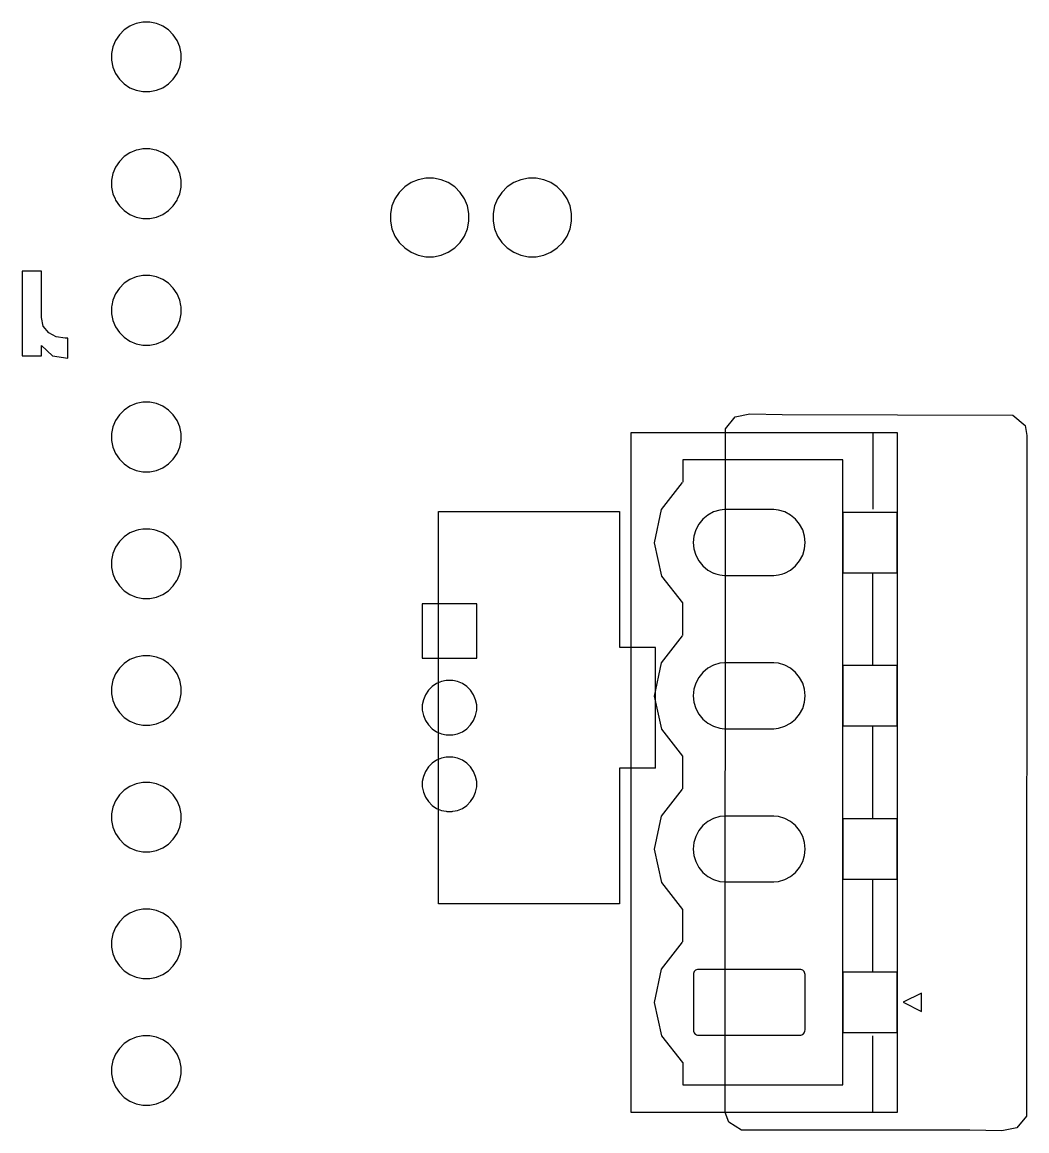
# Model space of a CAD drawing. Extents: x 169 to 33241, y 66 to 35500.
# Drawn here: x 208.12 to 241.42, y 123.05 to 159.8 of the extents above; entities that cross this region are included whole.
import ezdxf

# ---------------------------------------------------------------- set-up
doc = ezdxf.new("R2010")
doc.units = 0

msp = doc.modelspace()

# ---------------------------------------------------------------- linework, layer by layer
at = {"layer": 'Construction'}
for p, q in [((211.49868, 159.54485), (211.3384, 159.38457)), ((211.6874, 159.67083), (211.49868, 159.54485)), ((211.726, 159.68683), (211.6874, 159.67083)), ((211.6874, 159.67083), (211.6874, 159.67083)), ((211.6874, 159.67083), (211.6874, 159.67083)), ((211.89669, 159.75743), (211.726, 159.68683)), ((212.00794, 159.77953), (211.89669, 159.75743)), ((212.11919, 159.80183), (212.00794, 159.77953)), ((212.34576, 159.80183), (212.11919, 159.80183)), ((212.45701, 159.77953), (212.34576, 159.80183)), ((212.56826, 159.75743), (212.45701, 159.77953)), ((212.7392, 159.68683), (212.56826, 159.75743)), ((212.7778, 159.67083), (212.7392, 159.68683)), ((212.96627, 159.54485), (212.7778, 159.67083)), ((212.7778, 159.67083), (212.7778, 159.67083)), ((212.7778, 159.67083), (212.7778, 159.67083)), ((213.12654, 159.38457), (212.96627, 159.54485)), ((211.21242, 159.19585), (211.12582, 158.98655)), ((211.3384, 159.38457), (211.21242, 159.19585)), ((213.25253, 159.19585), (213.12654, 159.38457)), ((213.33943, 158.98655), (213.25253, 159.19585)), ((211.12582, 158.98655), (211.08162, 158.76405)), ((211.08162, 158.76405), (211.08162, 158.53748)), ((213.38363, 158.76405), (213.33943, 158.98655)), ((213.38363, 158.53748), (213.38363, 158.76405)), ((211.08162, 158.53748), (211.12582, 158.31498)), ((213.33943, 158.31498), (213.38363, 158.53748)), ((211.12582, 158.31498), (211.21242, 158.10568)), ((211.21242, 158.10568), (211.3384, 157.91696)), ((213.12654, 157.91696), (213.25253, 158.10568)), ((213.25253, 158.10568), (213.33943, 158.31498)), ((211.3384, 157.91696), (211.49868, 157.75669)), ((211.49868, 157.75669), (211.6874, 157.6307)), ((212.7778, 157.6307), (212.96627, 157.75669)), ((212.96627, 157.75669), (213.12654, 157.91696)), ((211.6874, 157.6307), (211.8967, 157.5441)), ((211.8967, 157.5441), (212.00795, 157.522)), ((212.00795, 157.522), (212.1192, 157.4999)), ((212.1192, 157.4999), (212.34577, 157.4999)), ((212.34577, 157.4999), (212.457, 157.522)), ((212.457, 157.522), (212.56825, 157.5441)), ((212.56825, 157.5441), (212.7778, 157.6307)), ((211.68737, 155.46989), (211.49865, 155.3439)), ((211.89667, 155.55679), (211.68737, 155.46989)), ((211.97587, 155.57249), (211.89667, 155.55679)), ((212.11913, 155.60089), (211.97587, 155.57249)), ((212.3457, 155.60089), (212.11913, 155.60089)), ((212.48895, 155.57249), (212.3457, 155.60089)), ((212.56825, 155.55679), (212.48895, 155.57249)), ((212.7778, 155.46989), (212.56825, 155.55679)), ((212.96627, 155.3439), (212.7778, 155.46989)), ((211.33837, 155.18363), (211.21239, 154.99516)), ((211.49865, 155.3439), (211.33837, 155.18363)), ((213.12654, 155.18363), (212.96627, 155.3439)), ((213.25253, 154.99516), (213.12654, 155.18363)), ((211.12579, 154.78561), (211.08159, 154.56336)), ((211.21239, 154.99516), (211.12579, 154.78561)), ((213.33943, 154.78561), (213.25253, 154.99516)), ((213.38363, 154.56336), (213.33943, 154.78561)), ((211.08159, 154.56336), (211.08159, 154.33654)), ((213.38363, 154.33654), (213.38363, 154.56336)), ((221.00907, 154.48191), (220.79596, 154.33967)), ((221.2458, 154.57991), (221.00907, 154.48191)), ((221.00907, 154.48191), (221.00907, 154.48191)), ((221.00907, 154.48191), (221.00907, 154.48191)), ((221.49726, 154.62991), (221.2458, 154.57991)), ((221.75354, 154.62991), (221.49726, 154.62991)), ((222.005, 154.57991), (221.75354, 154.62991)), ((222.24173, 154.48191), (222.005, 154.57991)), ((222.45484, 154.33967), (222.24173, 154.48191)), ((222.24173, 154.48191), (222.24173, 154.48191)), ((222.24173, 154.48191), (222.24173, 154.48191)), ((224.40932, 154.48191), (224.19622, 154.33967)), ((224.64605, 154.57991), (224.40932, 154.48191)), ((224.40932, 154.48191), (224.40932, 154.48191)), ((224.40932, 154.48191), (224.40932, 154.48191)), ((224.89751, 154.62991), (224.64605, 154.57991)), ((225.1538, 154.62991), (224.89751, 154.62991)), ((225.405, 154.57991), (225.1538, 154.62991)), ((225.64173, 154.48191), (225.405, 154.57991)), ((225.85484, 154.33967), (225.64173, 154.48191)), ((225.64173, 154.48191), (225.64173, 154.48191)), ((225.64173, 154.48191), (225.64173, 154.48191)), ((211.08159, 154.33654), (211.12579, 154.11429)), ((211.12579, 154.11429), (211.19569, 153.94513)), ((213.26933, 153.94513), (213.33943, 154.11429)), ((213.33943, 154.11429), (213.38363, 154.33654)), ((220.61486, 154.15831), (220.47237, 153.94521)), ((220.79596, 154.33967), (220.61486, 154.15831)), ((222.63594, 154.15831), (222.45484, 154.33967)), ((222.77843, 153.94521), (222.63594, 154.15831)), ((224.01512, 154.15831), (223.87262, 153.94521)), ((224.19622, 154.33967), (224.01512, 154.15831)), ((226.03619, 154.15831), (225.85484, 154.33967)), ((226.17843, 153.94521), (226.03619, 154.15831)), ((211.19569, 153.94513), (211.21249, 153.90473)), ((211.21249, 153.90473), (211.21249, 153.90473)), ((211.21249, 153.90473), (211.33847, 153.71626)), ((211.33847, 153.71626), (211.49875, 153.55599)), ((212.96627, 153.55599), (213.12654, 153.71626)), ((213.12654, 153.71626), (213.25253, 153.90473)), ((213.25253, 153.90473), (213.26933, 153.94513)), ((213.25253, 153.90473), (213.25253, 153.90473)), ((220.37427, 153.70848), (220.32427, 153.45727)), ((220.47237, 153.94521), (220.37427, 153.70848)), ((220.47237, 153.94521), (220.47237, 153.94521)), ((222.87653, 153.70848), (222.77843, 153.94521)), ((222.77843, 153.94521), (222.77843, 153.94521)), ((222.92653, 153.45727), (222.87653, 153.70848)), ((223.77462, 153.70848), (223.72462, 153.45727)), ((223.87262, 153.94521), (223.77462, 153.70848)), ((223.87262, 153.94521), (223.87262, 153.94521)), ((226.27673, 153.70848), (226.17843, 153.94521)), ((226.17843, 153.94521), (226.17843, 153.94521)), ((226.32653, 153.45727), (226.27673, 153.70848)), ((211.49875, 153.55599), (211.68747, 153.43)), ((211.68747, 153.43), (211.89677, 153.3431)), ((211.89677, 153.3431), (212.00802, 153.321)), ((212.00802, 153.321), (212.11927, 153.2989)), ((212.11927, 153.2989), (212.34584, 153.2989)), ((212.34584, 153.2989), (212.457, 153.321)), ((212.457, 153.321), (212.56825, 153.3431)), ((212.56825, 153.3431), (212.7778, 153.43)), ((212.7778, 153.43), (212.96627, 153.55599)), ((220.32427, 153.45727), (220.32427, 153.20099)), ((222.92653, 153.20099), (222.92653, 153.45727)), ((223.72462, 153.45727), (223.72462, 153.20099)), ((226.32653, 153.20099), (226.32653, 153.45727)), ((220.32427, 153.20099), (220.37427, 152.94952)), ((220.37427, 152.94952), (220.47237, 152.7128)), ((222.77843, 152.7128), (222.87653, 152.94952)), ((222.87653, 152.94952), (222.92653, 153.20099)), ((223.72462, 153.20099), (223.77462, 152.94952)), ((223.77462, 152.94952), (223.87262, 152.7128)), ((226.17843, 152.7128), (226.27673, 152.94952)), ((226.27673, 152.94952), (226.32653, 153.20099)), ((220.47237, 152.7128), (220.61486, 152.49969)), ((222.63594, 152.49969), (222.77843, 152.7128)), ((223.87262, 152.7128), (224.01512, 152.49969)), ((226.03619, 152.49969), (226.17843, 152.7128)), ((220.61486, 152.49969), (220.79596, 152.31859)), ((220.79596, 152.31859), (221.00907, 152.1761)), ((221.00907, 152.1761), (221.00907, 152.1761)), ((221.00907, 152.1761), (221.2458, 152.078)), ((222.005, 152.078), (222.24173, 152.1761)), ((222.24173, 152.1761), (222.45484, 152.31859)), ((222.24173, 152.1761), (222.24173, 152.1761)), ((222.45484, 152.31859), (222.63594, 152.49969)), ((224.01512, 152.49969), (224.19622, 152.31859)), ((224.19622, 152.31859), (224.40932, 152.1761)), ((224.40932, 152.1761), (224.40932, 152.1761)), ((224.40932, 152.1761), (224.64605, 152.078)), ((225.405, 152.078), (225.64173, 152.1761)), ((225.64173, 152.1761), (225.85484, 152.31859)), ((225.64173, 152.1761), (225.64173, 152.1761)), ((225.85484, 152.31859), (226.03619, 152.49969)), ((221.2458, 152.078), (221.49726, 152.028)), ((221.49726, 152.028), (221.75354, 152.028)), ((221.75354, 152.028), (222.005, 152.078)), ((224.64605, 152.078), (224.89751, 152.028)), ((224.89751, 152.028), (225.1538, 152.028)), ((225.1538, 152.028), (225.405, 152.078)), ((211.49836, 151.14488), (211.33808, 150.98461)), ((211.68708, 151.27087), (211.49836, 151.14488)), ((211.89638, 151.35777), (211.68708, 151.27087)), ((212.00052, 151.37837), (211.89638, 151.35777)), ((212.11888, 151.40197), (212.00052, 151.37837)), ((212.34545, 151.40197), (212.11888, 151.40197)), ((212.46381, 151.37837), (212.34545, 151.40197)), ((212.56795, 151.35777), (212.46381, 151.37837)), ((212.7775, 151.27087), (212.56795, 151.35777)), ((212.96597, 151.14488), (212.7775, 151.27087)), ((213.12624, 150.98461), (212.96597, 151.14488)), ((211.2121, 150.79614), (211.1255, 150.58659)), ((211.33808, 150.98461), (211.2121, 150.79614)), ((213.25223, 150.79614), (213.12624, 150.98461)), ((213.33913, 150.58659), (213.25223, 150.79614)), ((211.0907, 150.41235), (211.0817, 150.36405)), ((211.0817, 150.36405), (211.0817, 150.13748)), ((211.1255, 150.58659), (211.0907, 150.41235)), ((213.37363, 150.41235), (213.33913, 150.58659)), ((213.38363, 150.36405), (213.37363, 150.41235)), ((213.38363, 150.13748), (213.38363, 150.36405)), ((211.0817, 150.13748), (211.1259, 149.91497)), ((213.33943, 149.91497), (213.38363, 150.13748)), ((211.1259, 149.91497), (211.2125, 149.70568)), ((211.2125, 149.70568), (211.2125, 149.70568)), ((211.2125, 149.70568), (211.33848, 149.51696)), ((213.12654, 149.51696), (213.25253, 149.70568)), ((213.25253, 149.70568), (213.33943, 149.91497)), ((213.25253, 149.70568), (213.25253, 149.70568)), ((211.33848, 149.51696), (211.49876, 149.35668)), ((211.49876, 149.35668), (211.68748, 149.2307)), ((211.68748, 149.2307), (211.89678, 149.1441)), ((212.56825, 149.1441), (212.7778, 149.2307)), ((212.7778, 149.2307), (212.96627, 149.35668)), ((212.96627, 149.35668), (213.12654, 149.51696)), ((211.89678, 149.1441), (212.00803, 149.122)), ((212.00803, 149.122), (212.11928, 149.0999)), ((212.11928, 149.0999), (212.34585, 149.0999)), ((212.34585, 149.0999), (212.457, 149.122)), ((212.457, 149.122), (212.56825, 149.1441)), ((211.68738, 147.06987), (211.49866, 146.94414)), ((211.89668, 147.15677), (211.68738, 147.06987)), ((212.00793, 147.17887), (211.89668, 147.15677)), ((212.11918, 147.20097), (212.00793, 147.17887)), ((212.34575, 147.20097), (212.11918, 147.20097)), ((212.457, 147.17887), (212.34575, 147.20097)), ((212.56825, 147.15677), (212.457, 147.17887)), ((212.7778, 147.06987), (212.56825, 147.15677)), ((212.96627, 146.94414), (212.7778, 147.06987)), ((211.33838, 146.78361), (211.2124, 146.59515)), ((211.49866, 146.94414), (211.33838, 146.78361)), ((213.12654, 146.78361), (212.96627, 146.94414)), ((213.25253, 146.59515), (213.12654, 146.78361)), ((211.1258, 146.38585), (211.0816, 146.16335)), ((211.2124, 146.59515), (211.1258, 146.38585)), ((213.33943, 146.38585), (213.25253, 146.59515)), ((213.38363, 146.16335), (213.33943, 146.38585)), ((211.0816, 146.16335), (211.0816, 145.93653)), ((211.0816, 145.93653), (211.1258, 145.71427)), ((213.33943, 145.71427), (213.38363, 145.93653)), ((213.38363, 145.93653), (213.38363, 146.16335)), ((228.304, 123.661), (228.304, 146.2035)), ((228.304, 146.203), (237.12542, 146.203)), ((236.315, 146.203), (236.315, 143.663)), ((237.126, 146.203), (237.126, 123.6605)), ((211.1258, 145.71427), (211.2124, 145.50472)), ((213.25253, 145.50472), (213.33943, 145.71427)), ((211.2124, 145.50472), (211.33838, 145.31626)), ((211.33838, 145.31626), (211.49866, 145.15598)), ((212.96627, 145.15598), (213.12654, 145.31626)), ((213.12654, 145.31626), (213.25253, 145.50472)), ((230.014, 145.291), (230.014, 144.55186)), ((235.315, 145.291), (230.01402, 145.291)), ((235.315, 124.573), (235.315, 145.2918)), ((211.49866, 145.15598), (211.68738, 145.03)), ((211.68738, 145.03), (211.89668, 144.9431)), ((211.89668, 144.9431), (212.00793, 144.921)), ((212.00793, 144.921), (212.11918, 144.8989)), ((212.11918, 144.8989), (212.34575, 144.8989)), ((212.34575, 144.8989), (212.457, 144.921)), ((212.457, 144.921), (212.56825, 144.9431)), ((212.56825, 144.9431), (212.7778, 145.03)), ((212.7778, 145.03), (212.96627, 145.15598)), ((229.314308, 143.644532), (230.0003, 144.53979)), ((229.073335, 142.542714), (229.314308, 143.644532)), ((230.68088, 143.32836), (230.54474, 143.16224)), ((230.847, 143.46476), (230.68088, 143.32836)), ((231.03673, 143.5661), (230.847, 143.46476)), ((230.847, 143.46476), (230.847, 143.46476)), ((231.24222, 143.6283), (231.03673, 143.5661)), ((231.40249, 143.644), (231.24222, 143.6283)), ((233.02962, 143.644), (231.40249, 143.644)), ((233.19015, 143.6283), (233.02962, 143.644)), ((233.39563, 143.5661), (233.19015, 143.6283)), ((233.58512, 143.46476), (233.39563, 143.5661)), ((233.75123, 143.32836), (233.58512, 143.46476)), ((233.58512, 143.46476), (233.58512, 143.46476)), ((233.88763, 143.16224), (233.75123, 143.32836)), ((237.126, 143.552), (235.31498, 143.552)), ((235.315, 143.552), (235.315, 141.55302)), ((237.126, 141.553), (237.126, 143.55198)), ((211.97535, 142.97226), (211.89615, 142.95656)), ((212.11861, 143.00066), (211.97535, 142.97226)), ((212.34518, 143.00066), (212.11861, 143.00066)), ((212.48843, 142.97226), (212.34518, 143.00066)), ((212.56773, 142.95656), (212.48843, 142.97226)), ((230.44339, 142.97276), (230.38089, 142.76702)), ((230.54474, 143.16224), (230.44339, 142.97276)), ((230.54474, 143.16224), (230.54474, 143.16224)), ((230.54474, 143.16224), (230.54474, 143.16224)), ((233.98898, 142.97276), (233.88763, 143.16224)), ((233.88763, 143.16224), (233.88763, 143.16224)), ((233.88763, 143.16224), (233.88763, 143.16224)), ((234.05148, 142.76702), (233.98898, 142.97276)), ((211.49813, 142.74368), (211.33785, 142.58341)), ((211.68685, 142.86966), (211.49813, 142.74368)), ((211.89615, 142.95656), (211.68685, 142.86966)), ((212.77728, 142.86966), (212.56773, 142.95656)), ((212.96575, 142.74368), (212.77728, 142.86966)), ((213.12602, 142.58341), (212.96575, 142.74368)), ((230.38089, 142.76702), (230.35979, 142.55315)), ((234.07258, 142.55315), (234.05148, 142.76702)), ((211.21187, 142.39494), (211.12527, 142.18539)), ((211.33785, 142.58341), (211.21187, 142.39494)), ((213.25201, 142.39494), (213.12602, 142.58341)), ((213.33891, 142.18539), (213.25201, 142.39494)), ((229.322978, 141.442827), (229.073335, 142.542714)), ((230.35979, 142.55315), (230.38089, 142.33928)), ((230.38089, 142.33928), (230.44339, 142.13354)), ((233.98898, 142.13354), (234.05148, 142.33928)), ((234.05148, 142.33928), (234.07258, 142.55315)), ((211.12527, 142.18539), (211.08107, 141.96314)), ((211.08107, 141.96314), (211.08107, 141.73631)), ((213.38311, 141.96314), (213.33891, 142.18539)), ((213.38311, 141.73631), (213.38311, 141.96314)), ((230.44339, 142.13354), (230.54474, 141.94406)), ((230.54474, 141.94406), (230.54474, 141.94406)), ((230.54474, 141.94406), (230.68088, 141.77794)), ((233.75123, 141.77794), (233.88763, 141.94406)), ((233.88763, 141.94406), (233.98898, 142.13354)), ((233.88763, 141.94406), (233.88763, 141.94406)), ((211.08107, 141.73631), (211.08207, 141.73031)), ((211.08207, 141.73031), (211.10317, 141.6249)), ((211.10317, 141.6249), (211.12527, 141.51365)), ((211.12527, 141.51365), (211.20227, 141.32798)), ((213.26221, 141.32798), (213.33921, 141.51365)), ((213.33921, 141.51365), (213.36131, 141.6249)), ((213.36131, 141.6249), (213.38211, 141.73031)), ((213.38211, 141.73031), (213.38311, 141.73631)), ((230.68088, 141.77794), (230.847, 141.64155)), ((230.847, 141.64155), (230.847, 141.64155)), ((230.847, 141.64155), (230.847, 141.64155)), ((230.847, 141.64155), (231.03673, 141.5402)), ((231.03673, 141.5402), (231.04073, 141.5392)), ((231.04073, 141.5392), (231.10653, 141.5191)), ((231.10653, 141.5191), (231.24242, 141.478)), ((233.19, 141.478), (233.32563, 141.5191)), ((233.32563, 141.5191), (233.39163, 141.5392)), ((233.39163, 141.5392), (233.39563, 141.5402)), ((233.39563, 141.5402), (233.58512, 141.64155)), ((233.58512, 141.64155), (233.75123, 141.77794)), ((233.58512, 141.64155), (233.58512, 141.64155)), ((233.58512, 141.64155), (233.58512, 141.64155)), ((235.315, 141.553), (237.12602, 141.553)), ((236.315, 138.472), (236.315, 141.55302)), ((211.20227, 141.32798), (211.21227, 141.30438)), ((211.21227, 141.30438), (211.21627, 141.29838)), ((211.21627, 141.29838), (211.33793, 141.11626)), ((213.12654, 141.11626), (213.24821, 141.29838)), ((213.24821, 141.29838), (213.25221, 141.30438)), ((213.25221, 141.30438), (213.26221, 141.32798)), ((230.016, 140.553), (229.322978, 141.442827)), ((231.24242, 141.478), (231.40269, 141.4623)), ((231.40269, 141.4623), (233.02982, 141.4623)), ((233.02982, 141.4623), (233.19, 141.478)), ((211.33793, 141.11626), (211.49821, 140.95573)), ((211.49821, 140.95573), (211.68693, 140.83)), ((211.68693, 140.83), (211.89623, 140.7431)), ((212.56825, 140.7431), (212.7778, 140.83)), ((212.7778, 140.83), (212.96627, 140.95573)), ((212.96627, 140.95573), (213.12654, 141.11626)), ((211.89623, 140.7431), (212.00748, 140.721)), ((212.00748, 140.721), (212.11873, 140.6989)), ((212.11873, 140.6989), (212.3453, 140.6989)), ((212.3453, 140.6989), (212.457, 140.721)), ((212.457, 140.721), (212.56825, 140.7431)), ((223.183, 140.52), (221.38113, 140.52)), ((221.38113, 140.52), (221.38113, 138.71813)), ((223.183, 138.71813), (223.183, 140.52)), ((230.014, 139.472), (230.014, 140.5515)), ((229.314308, 138.564532), (230.0003, 139.45979)), ((211.68738, 138.67012), (211.49866, 138.54414)), ((211.89668, 138.75672), (211.68738, 138.67012)), ((212.00793, 138.77882), (211.89668, 138.75672)), ((212.11918, 138.80092), (212.00793, 138.77882)), ((212.34575, 138.80092), (212.11918, 138.80092)), ((212.457, 138.77882), (212.34575, 138.80092)), ((212.56825, 138.75672), (212.457, 138.77882)), ((212.7778, 138.67012), (212.56825, 138.75672)), ((212.96627, 138.54414), (212.7778, 138.67012)), ((221.38113, 138.71813), (223.183, 138.71813)), ((229.073335, 137.462714), (229.314308, 138.564532)), ((231.40235, 138.564), (231.24208, 138.5483)), ((233.02948, 138.564), (231.40235, 138.564)), ((233.19001, 138.5483), (233.02948, 138.564)), ((211.2124, 138.19514), (211.1258, 137.98585)), ((211.33838, 138.38386), (211.2124, 138.19514)), ((211.49866, 138.54414), (211.33838, 138.38386)), ((213.12654, 138.38386), (212.96627, 138.54414)), ((213.25253, 138.19514), (213.12654, 138.38386)), ((213.33943, 137.98585), (213.25253, 138.19514)), ((230.68074, 138.24836), (230.5446, 138.08224)), ((230.84609, 138.384), (230.68074, 138.24836)), ((230.84686, 138.38476), (230.84609, 138.384)), ((231.03659, 138.4861), (230.84686, 138.38476)), ((231.24208, 138.5483), (231.03659, 138.4861)), ((233.39549, 138.4861), (233.19001, 138.5483)), ((233.58498, 138.38476), (233.39549, 138.4861)), ((233.58598, 138.384), (233.58498, 138.38476)), ((233.75108, 138.24836), (233.58598, 138.384)), ((233.88748, 138.08224), (233.75108, 138.24836)), ((237.126, 138.472), (235.31498, 138.472)), ((235.315, 138.472), (235.315, 136.47302)), ((237.126, 136.473), (237.126, 138.47198)), ((211.1258, 137.98585), (211.0816, 137.76334)), ((213.38363, 137.76334), (213.33943, 137.98585)), ((221.85477, 137.8774), (221.70719, 137.7788)), ((222.0186, 137.9455), (221.85477, 137.8774)), ((222.16795, 137.9752), (222.0186, 137.9455)), ((222.19285, 137.9802), (222.16795, 137.9752)), ((222.3704, 137.9802), (222.19285, 137.9802)), ((222.395, 137.9752), (222.3704, 137.9802)), ((222.54436, 137.9455), (222.395, 137.9752)), ((222.70819, 137.8774), (222.54436, 137.9455)), ((222.85576, 137.7788), (222.70819, 137.8774)), ((230.44325, 137.89276), (230.38075, 137.68702)), ((230.5446, 138.08224), (230.44325, 137.89276)), ((230.5446, 138.08224), (230.5446, 138.08224)), ((230.5446, 138.08224), (230.5446, 138.08224)), ((233.98883, 137.89276), (233.88748, 138.08224)), ((233.88748, 138.08224), (233.88748, 138.08224)), ((233.88748, 138.08224), (233.88748, 138.08224)), ((234.05133, 137.68702), (233.98883, 137.89276)), ((211.0816, 137.76334), (211.0816, 137.53677)), ((211.0816, 137.53677), (211.1258, 137.31427)), ((213.33943, 137.31427), (213.38363, 137.53677)), ((213.38363, 137.53677), (213.38363, 137.76334)), ((221.48312, 137.50575), (221.41502, 137.34192)), ((221.58172, 137.65332), (221.48312, 137.50575)), ((221.70719, 137.7788), (221.58172, 137.65332)), ((222.98124, 137.65332), (222.85576, 137.7788)), ((223.08004, 137.50575), (222.98124, 137.65332)), ((223.14784, 137.34192), (223.08004, 137.50575)), ((229.322978, 136.362827), (229.073335, 137.462714)), ((230.38075, 137.68702), (230.35965, 137.47315)), ((230.35965, 137.47315), (230.38075, 137.25928)), ((234.07243, 137.47315), (234.05133, 137.68702)), ((234.05133, 137.25928), (234.07243, 137.47315)), ((211.1258, 137.31427), (211.2124, 137.10472)), ((211.2124, 137.10472), (211.33838, 136.91625)), ((213.12654, 136.91625), (213.25253, 137.10472)), ((213.25253, 137.10472), (213.33943, 137.31427)), ((221.41502, 137.34192), (221.38052, 137.16767)), ((221.38052, 137.16767), (221.38052, 136.99013)), ((223.18234, 137.16767), (223.14784, 137.34192)), ((223.18234, 136.99013), (223.18234, 137.16767)), ((230.38075, 137.25928), (230.44325, 137.05354)), ((233.98883, 137.05354), (234.05133, 137.25928)), ((211.33838, 136.91625), (211.49866, 136.75598)), ((211.49866, 136.75598), (211.68738, 136.63)), ((212.7778, 136.63), (212.96627, 136.75598)), ((212.96627, 136.75598), (213.12654, 136.91625)), ((221.38052, 136.99013), (221.41502, 136.81614)), ((221.41502, 136.81614), (221.48312, 136.65231)), ((223.08004, 136.65231), (223.14784, 136.81614)), ((223.14784, 136.81614), (223.18234, 136.99013)), ((230.44325, 137.05354), (230.5446, 136.86406)), ((230.5446, 136.86406), (230.5446, 136.86406)), ((230.5446, 136.86406), (230.68074, 136.69794)), ((233.75108, 136.69794), (233.88748, 136.86406)), ((233.88748, 136.86406), (233.98883, 137.05354)), ((233.88748, 136.86406), (233.88748, 136.86406)), ((211.68738, 136.63), (211.89668, 136.5431)), ((211.89668, 136.5431), (212.00793, 136.521)), ((212.00793, 136.521), (212.11918, 136.4989)), ((212.11918, 136.4989), (212.34575, 136.4989)), ((212.34575, 136.4989), (212.457, 136.521)), ((212.457, 136.521), (212.56825, 136.5431)), ((212.56825, 136.5431), (212.7778, 136.63)), ((221.48312, 136.65231), (221.58172, 136.50473)), ((221.58172, 136.50473), (221.70719, 136.379)), ((221.70719, 136.379), (221.85477, 136.2805)), ((222.70819, 136.2805), (222.85576, 136.379)), ((222.85576, 136.379), (222.98124, 136.50473)), ((222.98124, 136.50473), (223.08004, 136.65231)), ((230.016, 135.473), (229.322978, 136.362827)), ((230.68074, 136.69794), (230.84686, 136.56154)), ((230.84686, 136.56154), (230.84686, 136.56154)), ((230.84686, 136.56154), (230.84686, 136.56154)), ((230.84686, 136.56154), (231.03659, 136.4602)), ((231.03659, 136.4602), (231.24208, 136.398)), ((231.24208, 136.398), (231.40235, 136.3823)), ((231.40235, 136.3823), (233.02948, 136.3823)), ((233.02948, 136.3823), (233.19, 136.398)), ((233.19, 136.398), (233.39548, 136.4602)), ((233.39548, 136.4602), (233.58497, 136.56154)), ((233.58497, 136.56154), (233.75108, 136.69794)), ((233.58497, 136.56154), (233.58497, 136.56154)), ((233.58497, 136.56154), (233.58497, 136.56154)), ((235.315, 136.473), (237.12602, 136.473)), ((236.315, 133.392), (236.315, 136.47302)), ((221.85477, 136.2805), (222.0186, 136.2127)), ((222.0186, 136.2127), (222.16795, 136.183)), ((222.16795, 136.183), (222.19285, 136.178)), ((222.19285, 136.178), (222.3704, 136.178)), ((222.3704, 136.178), (222.395, 136.183)), ((222.395, 136.183), (222.54436, 136.2127)), ((222.54436, 136.2127), (222.70819, 136.2805)), ((221.85477, 135.3373), (221.70719, 135.2388)), ((222.0186, 135.4054), (221.85477, 135.3373)), ((222.16795, 135.4351), (222.0186, 135.4054)), ((222.19285, 135.4401), (222.16795, 135.4351)), ((222.3704, 135.4401), (222.19285, 135.4401)), ((222.395, 135.4351), (222.3704, 135.4401)), ((222.54436, 135.4054), (222.395, 135.4351)), ((222.70819, 135.3373), (222.54436, 135.4054)), ((222.85576, 135.2388), (222.70819, 135.3373)), ((230.014, 134.392), (230.014, 135.4715)), ((221.48312, 134.96575), (221.41502, 134.80192)), ((221.58172, 135.11332), (221.48312, 134.96575)), ((221.70719, 135.2388), (221.58172, 135.11332)), ((222.98124, 135.11332), (222.85576, 135.2388)), ((223.08004, 134.96575), (222.98124, 135.11332)), ((223.14784, 134.80192), (223.08004, 134.96575)), ((211.89668, 134.55677), (211.68738, 134.46987)), ((212.00793, 134.57887), (211.89668, 134.55677)), ((212.11918, 134.60097), (212.00793, 134.57887)), ((212.34575, 134.60097), (212.11918, 134.60097)), ((212.457, 134.57887), (212.34575, 134.60097)), ((212.56825, 134.55677), (212.457, 134.57887)), ((212.7778, 134.46987), (212.56825, 134.55677)), ((221.41502, 134.80192), (221.38052, 134.62767)), ((221.38052, 134.62767), (221.38052, 134.45013)), ((223.18234, 134.62767), (223.14784, 134.80192)), ((223.18234, 134.45013), (223.18234, 134.62767)), ((211.33838, 134.18361), (211.2124, 133.99514)), ((211.49866, 134.34388), (211.33838, 134.18361)), ((211.68738, 134.46987), (211.49866, 134.34388)), ((212.96627, 134.34388), (212.7778, 134.46987)), ((213.12654, 134.18361), (212.96627, 134.34388)), ((213.25253, 133.99514), (213.12654, 134.18361)), ((221.38052, 134.45013), (221.41502, 134.27614)), ((221.41502, 134.27614), (221.48312, 134.11231)), ((223.08004, 134.11231), (223.14784, 134.27614)), ((223.14784, 134.27614), (223.18234, 134.45013)), ((229.314312, 133.484524), (230.0003, 134.37978)), ((211.1258, 133.78559), (211.0816, 133.56334)), ((211.2124, 133.99514), (211.1258, 133.78559)), ((213.33943, 133.78559), (213.25253, 133.99514)), ((213.38363, 133.56334), (213.33943, 133.78559)), ((221.48312, 134.11231), (221.58172, 133.96473)), ((221.58172, 133.96473), (221.70719, 133.839)), ((221.70719, 133.839), (221.85477, 133.7405)), ((222.70819, 133.7405), (222.85576, 133.839)), ((222.85576, 133.839), (222.98124, 133.96473)), ((222.98124, 133.96473), (223.08004, 134.11231)), ((211.0816, 133.56334), (211.0816, 133.33652)), ((213.38363, 133.33652), (213.38363, 133.56334)), ((221.85477, 133.7405), (222.0186, 133.6727)), ((222.0186, 133.6727), (222.16795, 133.643)), ((222.16795, 133.643), (222.19285, 133.638)), ((222.19285, 133.638), (222.3704, 133.638)), ((222.3704, 133.638), (222.395, 133.643)), ((222.395, 133.643), (222.54436, 133.6727)), ((222.54436, 133.6727), (222.70819, 133.7405)), ((229.073341, 132.382709), (229.314312, 133.484524)), ((231.03652, 133.40627), (230.84679, 133.30493)), ((231.24201, 133.46847), (231.03652, 133.40627)), ((231.40228, 133.48427), (231.24201, 133.46847)), ((233.02941, 133.48427), (231.40228, 133.48427)), ((233.18994, 133.46847), (233.02941, 133.48427)), ((233.39542, 133.40627), (233.18994, 133.46847)), ((233.58491, 133.30493), (233.39542, 133.40627)), ((211.0816, 133.33652), (211.1258, 133.11427)), ((211.1258, 133.11427), (211.2124, 132.90472)), ((213.25253, 132.90472), (213.33943, 133.11427)), ((213.33943, 133.11427), (213.38363, 133.33652)), ((230.68067, 133.16853), (230.54453, 133.00241)), ((230.84679, 133.30493), (230.68067, 133.16853)), ((230.84679, 133.30493), (230.84679, 133.30493)), ((233.75102, 133.16853), (233.58491, 133.30493)), ((233.58491, 133.30493), (233.58491, 133.30493)), ((233.88742, 133.00241), (233.75102, 133.16853)), ((237.126, 133.392), (235.31498, 133.392)), ((235.315, 133.392), (235.315, 131.39302)), ((237.126, 131.393), (237.126, 133.39198)), ((211.2124, 132.90472), (211.33838, 132.71625)), ((211.33838, 132.71625), (211.49866, 132.55598)), ((212.96627, 132.55598), (213.12654, 132.71625)), ((213.12654, 132.71625), (213.25253, 132.90472)), ((230.44318, 132.81293), (230.38068, 132.60719)), ((230.54453, 133.00241), (230.44318, 132.81293)), ((230.54453, 133.00241), (230.54453, 133.00241)), ((230.54453, 133.00241), (230.54453, 133.00241)), ((233.98877, 132.81293), (233.88742, 133.00241)), ((233.88742, 133.00241), (233.88742, 133.00241)), ((233.88742, 133.00241), (233.88742, 133.00241)), ((234.05127, 132.60719), (233.98877, 132.81293)), ((211.49866, 132.55598), (211.68738, 132.43)), ((211.68738, 132.43), (211.89668, 132.3431)), ((211.89668, 132.3431), (212.00793, 132.321)), ((212.00793, 132.321), (212.11918, 132.2989)), ((212.34575, 132.2989), (212.457, 132.321)), ((212.457, 132.321), (212.56825, 132.3431)), ((212.56825, 132.3431), (212.7778, 132.43)), ((212.7778, 132.43), (212.96627, 132.55598)), ((229.322983, 131.282826), (229.073341, 132.382709)), ((230.38068, 132.60719), (230.35958, 132.39332)), ((230.35958, 132.39332), (230.38068, 132.17945)), ((234.07237, 132.39332), (234.05127, 132.60719)), ((234.05127, 132.17945), (234.07237, 132.39332)), ((212.11918, 132.2989), (212.34575, 132.2989)), ((230.38068, 132.17945), (230.44318, 131.97371)), ((230.44318, 131.97371), (230.54453, 131.78423)), ((233.88742, 131.78423), (233.98877, 131.97371)), ((233.98877, 131.97371), (234.05127, 132.17945)), ((230.54453, 131.78423), (230.54853, 131.77923)), ((230.54853, 131.77923), (230.68061, 131.61794)), ((230.68061, 131.61794), (230.84673, 131.48154)), ((233.58497, 131.48154), (233.75108, 131.61794)), ((233.75108, 131.61794), (233.88342, 131.77923)), ((233.88342, 131.77923), (233.88742, 131.78423)), ((230.016, 130.393), (229.322983, 131.282826)), ((230.84673, 131.48154), (230.84673, 131.48154)), ((230.84673, 131.48154), (230.84673, 131.48154)), ((230.84673, 131.48154), (231.03646, 131.3802)), ((231.03646, 131.3802), (231.24195, 131.318)), ((231.24195, 131.318), (231.40222, 131.3023)), ((231.40222, 131.3023), (233.02935, 131.3023)), ((233.02935, 131.3023), (233.19, 131.318)), ((233.19, 131.318), (233.39548, 131.3802)), ((233.39548, 131.3802), (233.58497, 131.48154)), ((233.58497, 131.48154), (233.58497, 131.48154)), ((233.58497, 131.48154), (233.58497, 131.48154)), ((235.315, 131.393), (237.12602, 131.393)), ((236.315, 128.312), (236.315, 131.39302)), ((211.49866, 130.14485), (211.33838, 129.98457)), ((211.68738, 130.27083), (211.49866, 130.14485)), ((211.89668, 130.35743), (211.68738, 130.27083)), ((212.00793, 130.37953), (211.89668, 130.35743)), ((212.11918, 130.40163), (212.00793, 130.37953)), ((212.34575, 130.40163), (212.11918, 130.40163)), ((212.457, 130.37953), (212.34575, 130.40163)), ((212.56825, 130.35743), (212.457, 130.37953)), ((212.7778, 130.27083), (212.56825, 130.35743)), ((212.96627, 130.14485), (212.7778, 130.27083)), ((213.12654, 129.98457), (212.96627, 130.14485)), ((230.014, 129.312), (230.014, 130.3915)), ((211.2124, 129.79585), (211.1258, 129.58655)), ((211.33838, 129.98457), (211.2124, 129.79585)), ((213.25253, 129.79585), (213.12654, 129.98457)), ((213.33943, 129.58655), (213.25253, 129.79585)), ((211.1258, 129.58655), (211.0816, 129.36405)), ((211.0816, 129.36405), (211.0816, 129.13748)), ((213.38363, 129.36405), (213.33943, 129.58655)), ((213.38363, 129.13748), (213.38363, 129.36405)), ((211.0816, 129.13748), (211.1258, 128.91498)), ((213.33943, 128.91498), (213.38363, 129.13748)), ((229.314312, 128.404524), (230.0003, 129.29978)), ((211.1258, 128.91498), (211.2124, 128.70568)), ((211.2124, 128.70568), (211.33838, 128.51696)), ((213.12654, 128.51696), (213.25253, 128.70568)), ((213.25253, 128.70568), (213.33943, 128.91498)), ((211.33838, 128.51696), (211.49866, 128.35668)), ((211.49866, 128.35668), (211.68738, 128.2307)), ((212.7778, 128.2307), (212.96627, 128.35668)), ((212.96627, 128.35668), (213.12654, 128.51696)), ((229.073341, 127.302709), (229.314312, 128.404524)), ((230.36911, 128.2691), (230.36511, 128.2302)), ((230.37811, 128.3003), (230.36911, 128.2691)), ((230.39361, 128.329), (230.37811, 128.3003)), ((230.41441, 128.3544), (230.39361, 128.329)), ((230.43951, 128.375), (230.41441, 128.3544)), ((230.46851, 128.3905), (230.43951, 128.375)), ((230.49971, 128.3995), (230.46851, 128.3905)), ((230.53831, 128.4035), (230.49971, 128.3995)), ((233.8934, 128.4035), (230.53831, 128.4035)), ((233.932, 128.3995), (233.8934, 128.4035)), ((233.9632, 128.3905), (233.932, 128.3995)), ((233.9921, 128.375), (233.9632, 128.3905)), ((234.0172, 128.3544), (233.9921, 128.375)), ((234.038, 128.329), (234.0172, 128.3544)), ((234.0532, 128.3003), (234.038, 128.329)), ((234.0632, 128.2691), (234.0532, 128.3003)), ((234.0672, 128.2302), (234.0632, 128.2691)), ((237.126, 128.312), (235.31498, 128.312)), ((235.315, 128.312), (235.315, 126.31302)), ((237.126, 126.313), (237.126, 128.31198)), ((211.68738, 128.2307), (211.89668, 128.1441)), ((211.89668, 128.1441), (212.00793, 128.122)), ((212.00793, 128.122), (212.11918, 128.0997)), ((212.11918, 128.0997), (212.34575, 128.0997)), ((212.34575, 128.0997), (212.457, 128.122)), ((212.457, 128.122), (212.56825, 128.1441)), ((212.56825, 128.1441), (212.7778, 128.2307)), ((230.36511, 128.2302), (230.36511, 126.3953)), ((234.0672, 126.3953), (234.0672, 128.2302)), ((237.923, 127.613), (237.32356, 127.31328)), ((237.923, 127.011), (237.923, 127.61298)), ((229.322983, 126.202826), (229.073341, 127.302709)), ((237.324, 127.313), (237.92344, 127.01074)), ((211.68738, 126.06988), (211.49866, 125.94389)), ((211.89668, 126.15678), (211.68738, 126.06988)), ((212.00793, 126.17888), (211.89668, 126.15678)), ((212.11918, 126.20098), (212.00793, 126.17888)), ((212.34575, 126.20098), (212.11918, 126.20098)), ((212.457, 126.17888), (212.34575, 126.20098)), ((212.56825, 126.15678), (212.457, 126.17888)), ((212.7778, 126.06988), (212.56825, 126.15678)), ((212.96627, 125.94389), (212.7778, 126.06988)), ((230.016, 125.313), (229.322983, 126.202826)), ((230.36511, 126.3953), (230.36911, 126.3564)), ((230.36911, 126.3564), (230.37811, 126.3252)), ((230.37811, 126.3252), (230.39361, 126.2965)), ((230.39361, 126.2965), (230.41441, 126.2711)), ((230.41441, 126.2711), (230.43951, 126.2505)), ((230.43951, 126.2505), (230.46851, 126.235)), ((230.46851, 126.235), (230.49971, 126.226)), ((230.49971, 126.226), (230.53831, 126.222)), ((230.53831, 126.222), (233.8934, 126.222)), ((233.8934, 126.222), (233.932, 126.226)), ((233.932, 126.226), (233.9632, 126.235)), ((233.9632, 126.235), (233.9921, 126.2505)), ((233.9921, 126.2505), (234.0172, 126.2711)), ((234.0172, 126.2711), (234.038, 126.2965)), ((234.038, 126.2965), (234.0532, 126.3252)), ((234.0532, 126.3252), (234.0632, 126.3564)), ((234.0632, 126.3564), (234.0672, 126.3953)), ((235.315, 126.313), (237.12602, 126.313)), ((236.315, 123.661), (236.315, 126.201)), ((211.33838, 125.78362), (211.2124, 125.59515)), ((211.49866, 125.94389), (211.33838, 125.78362)), ((213.12654, 125.78362), (212.96627, 125.94389)), ((213.25253, 125.59515), (213.12654, 125.78362)), ((211.1258, 125.3856), (211.0816, 125.16335)), ((211.2124, 125.59515), (211.1258, 125.3856)), ((213.33943, 125.3856), (213.25253, 125.59515)), ((213.38363, 125.16335), (213.33943, 125.3856)), ((211.0816, 125.16335), (211.0816, 124.93653)), ((213.38363, 124.93653), (213.38363, 125.16335)), ((230.014, 125.312), (230.014, 124.57286)), ((211.0816, 124.93653), (211.1258, 124.71428)), ((211.1258, 124.71428), (211.2124, 124.50473)), ((213.25253, 124.50473), (213.33943, 124.71428)), ((213.33943, 124.71428), (213.38363, 124.93653)), ((211.2124, 124.50473), (211.33838, 124.31626)), ((211.33838, 124.31626), (211.49866, 124.15599)), ((212.96627, 124.15599), (213.12654, 124.31626)), ((213.12654, 124.31626), (213.25253, 124.50473)), ((230.014, 124.573), (235.31498, 124.573)), ((211.49866, 124.15599), (211.68738, 124.03)), ((211.68738, 124.03), (211.89668, 123.9431)), ((211.89668, 123.9431), (212.00793, 123.921)), ((212.00793, 123.921), (212.11918, 123.8989)), ((212.11918, 123.8989), (212.34575, 123.8989)), ((212.34575, 123.8989), (212.457, 123.921)), ((212.457, 123.921), (212.56825, 123.9431)), ((212.56825, 123.9431), (212.7778, 124.03)), ((212.7778, 124.03), (212.96627, 124.15599)), ((237.126, 123.661), (228.30458, 123.661))]:
    msp.add_line(p, q, dxfattribs=at)
at = {"layer": 'Layer 1'}
for p, q in [((208.75383, 151.54844), (208.11672, 151.54844)), ((208.11672, 151.54844), (208.11672, 148.74316)), ((208.75383, 150.01245), (208.75383, 151.54844)), ((208.81803, 149.72106), (208.75383, 150.01245)), ((208.99583, 149.50375), (208.81803, 149.72106)), ((209.24771, 149.3704), (208.99583, 149.50375)), ((209.5391, 149.326), (209.24771, 149.3704)), ((209.628, 149.331), (209.5391, 149.326)), ((209.62801, 148.66906), (209.628, 149.331)), ((208.75383, 148.74316), (208.75383, 149.08394)), ((208.75383, 149.08394), (209.12425, 148.74316)), ((208.11672, 148.74316), (208.75383, 148.74316)), ((209.12425, 148.74316), (209.62801, 148.66906)), ((231.43259, 146.32594), (231.752899, 146.714852)), ((231.752899, 146.714852), (232.242455, 146.813474)), ((232.242455, 146.813474), (233.30876, 146.79274)), ((233.30876, 146.79274), (240.95212, 146.77904)), ((240.95212, 146.77904), (241.362256, 146.434365)), ((231.41889, 123.65994), (231.43259, 146.32594)), ((241.362256, 146.434365), (241.41891, 146.10286)), ((241.41891, 146.10286), (241.40521, 123.53686)), ((221.914, 130.579), (221.914, 143.578)), ((221.91442, 143.578), (227.916, 143.578)), ((227.916, 143.578), (227.91556, 139.07863)), ((227.91556, 139.07863), (229.11444, 139.07863)), ((229.115, 135.07775), (229.115, 139.07825)), ((229.11444, 135.078), (227.91556, 135.078)), ((227.91556, 135.078), (227.91579, 130.57893)), ((227.91579, 130.57893), (221.91421, 130.57908)), ((231.546359, 123.339689), (231.41889, 123.65994)), ((241.40521, 123.53686), (241.084111, 123.149153)), ((231.956, 123.074), (231.546359, 123.339689)), ((241.084111, 123.149153), (240.59464, 123.051158)), ((239.52904, 123.07202), (231.95599, 123.07402)), ((231.95599, 123.07402), (231.956, 123.074)), ((240.59464, 123.051158), (239.52904, 123.07202))]:
    msp.add_line(p, q, dxfattribs=at)

doc.saveas('drawing.dxf')
